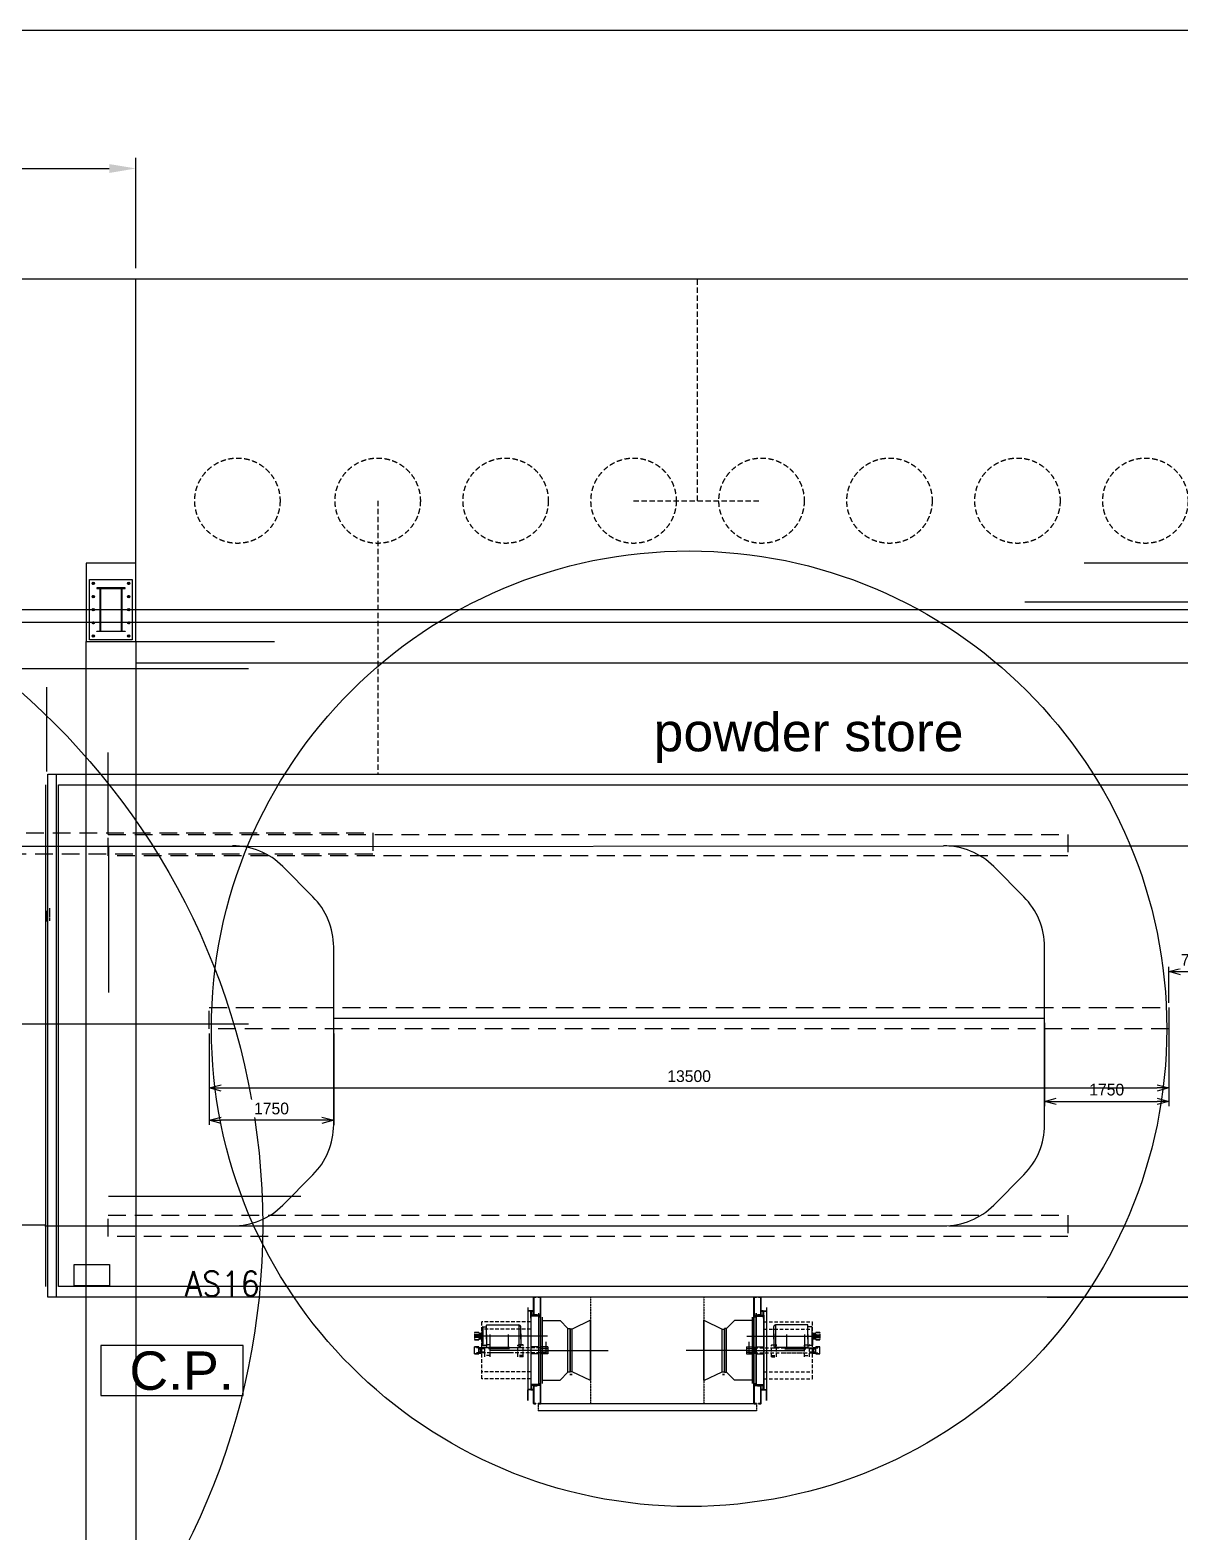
# Model space of a CAD drawing. Header units: inches. Extents: x 702888 to 852715, y 9845 to 271320.
# Drawn here: x 795082 to 811259, y 249525 to 270649 of the extents above; entities that cross this region are included whole.
import ezdxf

# ---------------------------------------------------------------- set-up
doc = ezdxf.new("R2010")
doc.units = ezdxf.units.IN
doc.header["$MEASUREMENT"] = 0
doc.header["$PDMODE"] = 34
doc.linetypes.add('DASHED2', pattern=[0.375, 0.25, -0.125])
doc.linetypes.add('DASHEDX2', pattern=[1.5, 1, -0.5])
doc.layers.get('0').update_dxf_attribs({"lineweight": 5})
doc.layers.get('Defpoints').update_dxf_attribs({"lineweight": 5})
for name, color, linetype, lineweight in [('AM_5', 3, 'Continuous', 15), ('chain', 2, 'Continuous', 5), ('p7', 253, 'Continuous', 5)]:
    doc.layers.add(name, color=color, linetype=linetype, lineweight=lineweight)
doc.styles.add('LUCIDA CONSOLE', font='swissl.ttf')
doc.styles.add('ROMANS', font='romans.shx', dxfattribs={"width": 0.9})
doc.styles.add('s', font='simplex.shx', dxfattribs={"width": 0.8})
doc.dimstyles.new('D1', dxfattribs={"dimscale": 66, "dimtxt": 2.5, "dimasz": 2.5, "dimexe": 1, "dimexo": 1, "dimgap": 1.25, "dimtad": 1, "dimdec": 0, "dimdsep": 46, "dimtxsty": 'Standard', "dimblk": 'OPEN30', "dimcen": 2.5, "dimclrd": 150, "dimclre": 150, "dimclrt": 140, "dimadec": 0, "dimazin": 0, "dimtfac": 1, "dimtdec": 0, "dimtmove": 0, "dimatfit": 3, "dimfxl": 1, "dimtfill": 1, "dimlwd": 13, "dimlwe": 13, "dimarcsym": 0})
doc.dimstyles.new('mahesh$0', dxfattribs={"dimscale": 150, "dimtxt": 3, "dimasz": 2.5, "dimexe": 1, "dimexo": 1, "dimgap": 1, "dimtad": 1, "dimdec": 1, "dimzin": 12, "dimtxsty": 's', "dimcen": 2.5, "dimclrd": 1, "dimclre": 1, "dimclrt": 1, "dimadec": 0, "dimazin": 3, "dimtfac": 1, "dimtdec": 1, "dimtmove": 0, "dimatfit": 3, "dimfxl": 1, "dimlwd": 13, "dimlwe": 13, "dimarcsym": 0})

# ---------------------------------------------------------------- blocks, each defined once
blk = doc.blocks.new('*D412')
at = {"layer": 'AM_5', "color": 1, "lineweight": 13, "transparency": 16777216}
for p, q in [((67588, 32356), (67588, 33907)), ((84946, 32356), (84946, 33907)), ((67963, 33757), (84571, 33757))]:
    blk.add_line(p, q, dxfattribs=at)
at = {"layer": 'AM_5', "color": 1, "transparency": 16777216}
for points in [[(67963, 33819), (67963, 33694), (67588, 33757)], [(84571, 33819), (84571, 33694), (84946, 33757)]]:
    blk.add_solid(points, dxfattribs=at)
at = {"layer": 'Defpoints', "color": 0, "transparency": 16777216}
for p in [(84946, 33757), (67588, 32206), (84946, 32206)]:
    blk.add_point(p, dxfattribs=at)
at = {"layer": 'AM_5', "color": 1, "transparency": 16777216, "insert": (76267, 34132), "char_height": 450, "attachment_point": 5, "style": 's'}
blk.add_mtext('17358', dxfattribs=at)
blk = doc.blocks.new('*U45')
at = {"linetype": 'DASHED2', "ltscale": 300}
blk.add_circle((0, 0), 600, dxfattribs=at)
blk = doc.blocks.new('*U46')
at = {"color": 0, "linetype": 'ByBlock', "lineweight": -2, "transparency": 16777216}
for p in [(0, 0), (1800, 0), (3600, 0), (5400, 0), (7200, 0), (9000, 0), (10800, 0), (12600, 0)]:
    blk.add_blockref('*U45', p, dxfattribs=at)
blk = doc.blocks.new('*D418')
at = {"layer": 'AM_5', "color": 1, "lineweight": 13, "transparency": 16777216}
for p, q in [((956, 28356), (956, 35854)), ((1331, 35704), (101434, 35704)), ((101809, 28356), (101809, 35854))]:
    blk.add_line(p, q, dxfattribs=at)
at = {"layer": 'AM_5', "color": 1, "transparency": 16777216}
for points in [[(1331, 35767), (1331, 35642), (956, 35704)], [(101434, 35767), (101434, 35642), (101809, 35704)]]:
    blk.add_solid(points, dxfattribs=at)
at = {"layer": 'Defpoints', "color": 0, "transparency": 16777216}
for p in [(101809, 35704), (956, 28206), (101809, 28206)]:
    blk.add_point(p, dxfattribs=at)
at = {"layer": 'AM_5', "color": 1, "transparency": 16777216, "insert": (51382, 36079), "char_height": 450, "attachment_point": 5, "style": 's'}
blk.add_mtext('100853', dxfattribs=at)
blk = doc.blocks.new('*D78')
at = {"layer": 'chain', "color": 1, "lineweight": 13, "transparency": 16777216}
for p, q in [((808007, 259177), (814829, 259177)), ((814754, 254016), (814754, 258990)), ((808007, 253829), (814829, 253829))]:
    blk.add_line(p, q, dxfattribs=at)
at = {"layer": 'chain', "color": 1, "transparency": 16777216}
for points in [[(814723, 258990), (814786, 258990), (814754, 259177)], [(814723, 254016), (814786, 254016), (814754, 253829)]]:
    blk.add_solid(points, dxfattribs=at)
at = {"layer": 'Defpoints', "color": 0, "transparency": 16777216}
for p in [(807932, 259177), (814754, 259177), (807932, 253829)]:
    blk.add_point(p, dxfattribs=at)
at = {"layer": 'chain', "color": 1, "transparency": 16777216, "insert": (814545, 256503), "char_height": 225, "attachment_point": 5, "rotation": 90, "style": 's'}
blk.add_mtext('5348,5', dxfattribs=at)
blk = doc.blocks.new('_Open30')
at = {"color": 0, "linetype": 'ByBlock', "lineweight": -2}
for p, q in [((-1, 0.27), (0, 0)), ((0, 0), (-1, -0.27)), ((0, 0), (-1, 0))]:
    blk.add_line(p, q, dxfattribs=at)
blk = doc.blocks.new('*D323')
at = {"color": 150, "lineweight": 13, "transparency": 16777216}
for p, q in [((809354, 256687), (809354, 255515)), ((811104, 256837), (811104, 255515)), ((809519, 255581), (810939, 255581))]:
    blk.add_line(p, q, dxfattribs=at)
at = {"layer": 'Defpoints', "color": 0, "transparency": 16777216}
for p in [(811104, 256903), (809354, 256753), (811104, 255581)]:
    blk.add_point(p, dxfattribs=at)
at = {"color": 150, "lineweight": 13, "transparency": 16777216, "xscale": 165, "yscale": 165, "zscale": 165, "rotation": 180}
blk.add_blockref('_Open30', (809354, 255581), dxfattribs=at)
at = {"color": 150, "lineweight": 13, "transparency": 16777216, "xscale": 165, "yscale": 165, "zscale": 165}
blk.add_blockref('_Open30', (811104, 255581), dxfattribs=at)
at = {"color": 140, "transparency": 16777216, "insert": (810229, 255746), "char_height": 165, "attachment_point": 5, "bg_fill": 3, "box_fill_scale": 1.25, "bg_fill_color": 9, "bg_fill_true_color": 13158600, "bg_fill_transparency": 0}
blk.add_mtext('1750', dxfattribs=at)
blk = doc.blocks.new('*D324')
at = {"color": 150, "lineweight": 13, "transparency": 16777216}
for p, q in [((811104, 256969), (811104, 257472)), ((811269, 257406), (811639, 257406)), ((811804, 256969), (811804, 257472))]:
    blk.add_line(p, q, dxfattribs=at)
at = {"layer": 'Defpoints', "color": 0, "transparency": 16777216}
for p in [(811804, 257406), (811104, 256903), (811804, 256903)]:
    blk.add_point(p, dxfattribs=at)
at = {"color": 150, "lineweight": 13, "transparency": 16777216, "xscale": 165, "yscale": 165, "zscale": 165, "rotation": 180}
blk.add_blockref('_Open30', (811104, 257406), dxfattribs=at)
at = {"color": 150, "lineweight": 13, "transparency": 16777216, "xscale": 165, "yscale": 165, "zscale": 165}
blk.add_blockref('_Open30', (811804, 257406), dxfattribs=at)
at = {"color": 140, "transparency": 16777216, "insert": (811454, 257571), "char_height": 165, "attachment_point": 5, "bg_fill": 3, "box_fill_scale": 1.25, "bg_fill_color": 9, "bg_fill_true_color": 13158600, "bg_fill_transparency": 0}
blk.add_mtext('700', dxfattribs=at)
blk = doc.blocks.new('*D325')
at = {"color": 150, "lineweight": 13, "transparency": 16777216}
for p, q in [((797604, 256537), (797604, 255704)), ((811104, 256537), (811104, 255704)), ((797769, 255770), (810939, 255770))]:
    blk.add_line(p, q, dxfattribs=at)
at = {"layer": 'Defpoints', "color": 0, "transparency": 16777216}
for p in [(797604, 256603), (811104, 256603), (811104, 255770)]:
    blk.add_point(p, dxfattribs=at)
at = {"color": 150, "lineweight": 13, "transparency": 16777216, "xscale": 165, "yscale": 165, "zscale": 165, "rotation": 180}
blk.add_blockref('_Open30', (797604, 255770), dxfattribs=at)
at = {"color": 150, "lineweight": 13, "transparency": 16777216, "xscale": 165, "yscale": 165, "zscale": 165}
blk.add_blockref('_Open30', (811104, 255770), dxfattribs=at)
at = {"color": 140, "transparency": 16777216, "insert": (804354, 255935), "char_height": 165, "attachment_point": 5, "bg_fill": 3, "box_fill_scale": 1.25, "bg_fill_color": 9, "bg_fill_true_color": 13158600, "bg_fill_transparency": 0}
blk.add_mtext('13500', dxfattribs=at)
blk = doc.blocks.new('*D326')
at = {"color": 150, "lineweight": 13, "transparency": 16777216}
for p, q in [((797604, 256537), (797604, 255249)), ((799354, 256537), (799354, 255249)), ((799189, 255315), (797769, 255315))]:
    blk.add_line(p, q, dxfattribs=at)
at = {"layer": 'Defpoints', "color": 0, "transparency": 16777216}
for p in [(797604, 256603), (799354, 256603), (797604, 255315)]:
    blk.add_point(p, dxfattribs=at)
at = {"color": 150, "lineweight": 13, "transparency": 16777216, "xscale": 165, "yscale": 165, "zscale": 165, "rotation": 180}
blk.add_blockref('_Open30', (797604, 255315), dxfattribs=at)
at = {"color": 150, "lineweight": 13, "transparency": 16777216, "xscale": 165, "yscale": 165, "zscale": 165}
blk.add_blockref('_Open30', (799354, 255315), dxfattribs=at)
at = {"color": 140, "transparency": 16777216, "insert": (798479, 255480), "char_height": 165, "attachment_point": 5, "bg_fill": 3, "box_fill_scale": 1.25, "bg_fill_color": 9, "bg_fill_true_color": 13158600, "bg_fill_transparency": 0}
blk.add_mtext('1750', dxfattribs=at)
blk = doc.blocks.new('A$C76b9bb42')
at = {"color": 6}
blk.add_line((955.5667, 32206.1859), (105808.5667, 32206.1859), dxfattribs=at)
for p, q in [((84945.5667, 28206.1859), (84945.5667, 32206.1859)), ((107955.9697, 28206.1859), (98286.8242, 28206.1859)), ((100808.5667, 27656.1859), (97453.995, 27656.1859)), ((84945.5667, 27106.1859), (86896.9622, 27106.1859)), ((84945.5667, 26806.1859), (100708.5667, 26806.1859)), ((83695.0426, 25275.6073), (83695.0426, 26463.6073)), ((83706.5259, 18654.8992), (83706.5259, 24882.0061)), ((83695.0426, 23314.4139), (83695.0426, 23165.9139)), ((83732.1676, 23351.5389), (83732.1676, 23232.7389)), ((83728.4551, 23223.5755), (83728.4551, 23175.6446)), ((90661.5963, 17553.1029), (90661.5963, 16715.1029)), ((90661.5963, 17553.1029), (90912.5963, 17553.1029)), ((90912.5963, 17553.1029), (91023.5963, 17441.6029)), ((91343.5963, 17558.4779), (91083.5963, 17432.9779)), ((91343.5963, 16708.4779), (91343.5963, 17558.4779)), ((91343.5963, 17558.4779), (91343.5963, 16708.4779)), ((92935.5963, 16708.4779), (92935.5963, 17558.4779)), ((92935.5963, 17558.4779), (92935.5963, 16708.4779)), ((92935.5963, 17558.4779), (93195.5963, 17432.9779)), ((93366.5963, 17553.1029), (93255.5963, 17441.6029)), ((93617.5963, 17553.1029), (93366.5963, 17553.1029)), ((93617.5963, 17553.1029), (93617.5963, 16715.1029)), ((89824.5963, 17463.8216), (89824.5963, 17203.1342)), ((90334.5963, 17492.4779), (90334.5963, 17174.4779)), ((91023.5963, 16826.6029), (91023.5963, 17441.6029)), ((91023.5963, 17441.6029), (91053.5963, 17441.6029)), ((91053.5963, 17441.6029), (91053.5963, 16826.6029)), ((91053.5963, 16833.9779), (91053.5963, 17432.9779)), ((91083.5963, 17432.9779), (91053.5963, 17432.9779)), ((91083.5963, 16833.9779), (91083.5963, 17432.9779)), ((93195.5963, 16833.9779), (93195.5963, 17432.9779)), ((93195.5963, 17432.9779), (93225.5963, 17432.9779)), ((93225.5963, 17441.6029), (93225.5963, 16826.6029)), ((93255.5963, 17441.6029), (93225.5963, 17441.6029)), ((93225.5963, 16833.9779), (93225.5963, 17432.9779)), ((93255.5963, 16826.6029), (93255.5963, 17441.6029)), ((93944.5963, 17492.4779), (93944.5963, 17174.4779)), ((94454.5963, 17463.8216), (94454.5963, 17203.1342)), ((90741.5963, 17184.1029), (90631.5963, 17184.1029)), ((90631.5963, 17184.1029), (90631.5963, 17084.1029)), ((90741.5963, 17159.1029), (90631.5963, 17159.1029)), ((90711.5963, 17255.6098), (90711.5963, 17116.8266)), ((90741.5963, 17184.1029), (90741.5963, 17084.1029)), ((93537.5963, 17184.1029), (93647.5963, 17184.1029)), ((93537.5963, 17184.1029), (93537.5963, 17084.1029)), ((93537.5963, 17159.1029), (93647.5963, 17159.1029)), ((93567.5963, 17255.6098), (93567.5963, 17116.8266)), ((93647.5963, 17184.1029), (93647.5963, 17084.1029)), ((90741.5963, 17109.1029), (90631.5963, 17109.1029)), ((90741.5963, 17084.1029), (90631.5963, 17084.1029)), ((93537.5963, 17109.1029), (93647.5963, 17109.1029)), ((93537.5963, 17084.1029), (93647.5963, 17084.1029)), ((90661.5963, 16715.1029), (90912.5963, 16715.1029)), ((90912.5963, 16715.1029), (91023.5963, 16826.6029)), ((91053.5963, 16826.6029), (91023.5963, 16826.6029)), ((91083.5963, 16833.9779), (91053.5963, 16833.9779)), ((91343.5963, 16708.4779), (91083.5963, 16833.9779)), ((92935.5963, 16708.4779), (93195.5963, 16833.9779)), ((93195.5963, 16833.9779), (93225.5963, 16833.9779)), ((93225.5963, 16826.6029), (93255.5963, 16826.6029)), ((93366.5963, 16715.1029), (93255.5963, 16826.6029)), ((93617.5963, 16715.1029), (93366.5963, 16715.1029))]:
    blk.add_line(p, q)
at = {"linetype": 'DASHED2', "ltscale": 300}
for p, q in [((84945.5667, 32206.1859), (101619.6153, 32206.1859)), ((92847.8573, 29084.2794), (92847.8573, 32206.1859)), ((88347.8573, 29084.2794), (88347.8573, 25240.2588)), ((91947.8573, 29084.2794), (93747.8573, 29084.2794))]:
    blk.add_line(p, q, dxfattribs=at)
at = {"color": 3}
for p, q in [((84363.5667, 27921.1859), (84327.5667, 27921.1859)), ((84345.5667, 27903.1859), (84345.5667, 27939.1859)), ((84827.5667, 27921.1859), (84863.5667, 27921.1859)), ((84845.5667, 27903.1859), (84845.5667, 27939.1859)), ((84363.5667, 27736.1859), (84327.5667, 27736.1859)), ((84345.5667, 27718.1859), (84345.5667, 27754.1859)), ((84827.5667, 27736.1859), (84863.5667, 27736.1859)), ((84845.5667, 27718.1859), (84845.5667, 27754.1859)), ((84363.5667, 27551.1859), (84327.5667, 27551.1859)), ((84345.5667, 27533.1859), (84345.5667, 27569.1859)), ((84827.5667, 27551.1859), (84863.5667, 27551.1859)), ((84845.5667, 27533.1859), (84845.5667, 27569.1859)), ((84363.5667, 27366.1859), (84327.5667, 27366.1859)), ((84345.5667, 27384.1859), (84345.5667, 27348.1859)), ((84827.5667, 27366.1859), (84863.5667, 27366.1859)), ((84845.5667, 27384.1859), (84845.5667, 27348.1859)), ((84363.5667, 27181.1859), (84327.5667, 27181.1859)), ((84345.5667, 27199.1859), (84345.5667, 27163.1859)), ((84827.5667, 27181.1859), (84863.5667, 27181.1859)), ((84845.5667, 27199.1859), (84845.5667, 27163.1859))]:
    blk.add_line(p, q, dxfattribs=at)
at = {"color": 8}
blk.add_line((83856.5259, 18804.8992), (83856.5259, 24732.0061), dxfattribs=at)
at = {"color": 4, "linetype": 'Continuous', "lineweight": -3}
for p, q in [((90539.5963, 17880.4779), (90539.5963, 17629.4779)), ((90542.5963, 17883.4779), (90574.5963, 17883.4779)), ((90542.5963, 17877.4779), (90542.5963, 17635.4779)), ((90545.5963, 17880.4779), (90574.5963, 17880.4779)), ((90574.5963, 17883.4779), (90574.5963, 17880.4779)), ((90604.5963, 17883.4779), (90604.5963, 17880.4779)), ((90604.5963, 17883.4779), (90639.5963, 17883.4779)), ((90604.5963, 17880.4779), (90633.5963, 17880.4779)), ((90636.5963, 17877.4779), (90636.5963, 17603.4779)), ((90639.5963, 17883.4779), (90639.5963, 17603.4779)), ((93639.5963, 17883.4779), (93639.5963, 17603.4779)), ((93674.5963, 17883.4779), (93639.5963, 17883.4779)), ((93642.5963, 17877.4779), (93642.5963, 17603.4779)), ((93674.5963, 17880.4779), (93645.5963, 17880.4779)), ((93674.5963, 17883.4779), (93674.5963, 17880.4779)), ((93704.5963, 17883.4779), (93704.5963, 17880.4779)), ((93736.5963, 17883.4779), (93704.5963, 17883.4779)), ((93733.5963, 17880.4779), (93704.5963, 17880.4779)), ((93736.5963, 17877.4779), (93736.5963, 17635.4779)), ((93739.5963, 17880.4779), (93739.5963, 17629.4779)), ((90503.5963, 17616.4779), (90503.5963, 17683.4779)), ((90506.5963, 17686.4779), (90506.5963, 17619.4779)), ((90509.5963, 17689.4779), (90539.5963, 17689.4779)), ((90509.5963, 17683.4779), (90509.5963, 17632.4779)), ((90512.5963, 17686.4779), (90539.5963, 17686.4779)), ((90589.5963, 17632.4779), (90545.5963, 17632.4779)), ((90589.5963, 17632.4779), (90589.5963, 17629.4779)), ((90611.5963, 17626.4779), (90630.5963, 17626.4779)), ((90616.5963, 17606.4779), (90630.5963, 17606.4779)), ((90616.5963, 17603.4779), (90633.5963, 17603.4779)), ((93662.5963, 17603.4779), (93645.5963, 17603.4779)), ((93667.5963, 17626.4779), (93648.5963, 17626.4779)), ((93662.5963, 17606.4779), (93648.5963, 17606.4779)), ((93689.5963, 17632.4779), (93733.5963, 17632.4779)), ((93689.5963, 17632.4779), (93689.5963, 17629.4779)), ((93769.5963, 17689.4779), (93739.5963, 17689.4779)), ((93766.5963, 17686.4779), (93739.5963, 17686.4779)), ((93769.5963, 17683.4779), (93769.5963, 17632.4779)), ((93772.5963, 17686.4779), (93772.5963, 17619.4779)), ((93775.5963, 17616.4779), (93775.5963, 17683.4779)), ((91051.5963, 16793.4779), (91081.5963, 16793.4779)), ((93227.5963, 16793.4779), (93197.5963, 16793.4779)), ((90509.5963, 16579.4779), (90539.5963, 16579.4779)), ((90512.5963, 16582.4779), (90539.5963, 16582.4779)), ((90539.5963, 16386.4779), (90539.5963, 16639.4779)), ((90542.5963, 16389.4779), (90542.5963, 16639.4779)), ((90589.5963, 16636.4779), (90545.5963, 16636.4779)), ((90589.5963, 16636.4779), (90589.5963, 16639.4779)), ((90611.5963, 16642.4779), (90630.5963, 16642.4779)), ((90616.5963, 16665.4779), (90633.5963, 16665.4779)), ((90616.5963, 16662.4779), (90630.5963, 16662.4779)), ((90636.5963, 16389.4779), (90636.5963, 16662.4779)), ((90639.5963, 16386.4779), (90639.5963, 16665.4779)), ((93639.5963, 16386.4779), (93639.5963, 16665.4779)), ((93642.5963, 16389.4779), (93642.5963, 16662.4779)), ((93662.5963, 16665.4779), (93645.5963, 16665.4779)), ((93662.5963, 16662.4779), (93648.5963, 16662.4779)), ((93667.5963, 16642.4779), (93648.5963, 16642.4779)), ((93689.5963, 16636.4779), (93689.5963, 16639.4779)), ((93689.5963, 16636.4779), (93733.5963, 16636.4779)), ((93736.5963, 16389.4779), (93736.5963, 16639.4779)), ((93739.5963, 16386.4779), (93739.5963, 16639.4779)), ((93766.5963, 16582.4779), (93739.5963, 16582.4779)), ((93769.5963, 16579.4779), (93739.5963, 16579.4779)), ((90542.5963, 16383.4779), (90574.5963, 16383.4779)), ((90545.5963, 16386.4779), (90574.5963, 16386.4779)), ((90574.5963, 16383.4779), (90574.5963, 16386.4779)), ((90604.5963, 16386.4779), (90633.5963, 16386.4779)), ((90604.5963, 16383.4779), (90636.5963, 16383.4779)), ((93674.5963, 16383.4779), (93642.5963, 16383.4779)), ((93674.5963, 16386.4779), (93645.5963, 16386.4779)), ((93704.5963, 16383.4779), (93704.5963, 16386.4779)), ((93733.5963, 16386.4779), (93704.5963, 16386.4779)), ((93736.5963, 16383.4779), (93704.5963, 16383.4779))]:
    blk.add_line(p, q, dxfattribs=at)
at = {"color": 7, "linetype": 'Continuous'}
for p, q in [((90459.5963, 17734.4779), (90459.5963, 16534.4779)), ((90503.5963, 17689.4779), (90459.5963, 17689.4779)), ((90500.5963, 17686.4779), (90459.5963, 17686.4779)), ((90500.5963, 17598.4779), (90500.5963, 17683.4779)), ((90500.5963, 17629.4779), (90500.5963, 16585.4779)), ((90503.5963, 17629.4779), (90503.5963, 16585.4779)), ((90503.5963, 17584.4779), (90503.5963, 17616.4779)), ((90605.5963, 17613.4779), (90506.5963, 17613.4779)), ((90611.5963, 17626.4779), (90509.5963, 17626.4779)), ((90608.5963, 17616.4779), (90509.5963, 17616.4779)), ((90633.5963, 17629.4779), (90512.5963, 17629.4779)), ((90608.5963, 17655.4779), (90608.5963, 16658.4779)), ((90611.5963, 17658.4779), (90611.5963, 16655.4779)), ((90616.5963, 17606.4779), (90616.5963, 17603.4779)), ((90633.5963, 17623.4779), (90633.5963, 17609.4779)), ((90636.5963, 17626.4779), (90636.5963, 17606.4779)), ((90661.5963, 17598.4779), (90661.5963, 16668.4779)), ((93617.5963, 17598.4779), (93617.5963, 16668.4779)), ((93642.5963, 17626.4779), (93642.5963, 17606.4779)), ((93645.5963, 17629.4779), (93766.5963, 17629.4779)), ((93645.5963, 17623.4779), (93645.5963, 17609.4779)), ((93662.5963, 17606.4779), (93662.5963, 17603.4779)), ((93667.5963, 17658.4779), (93667.5963, 16655.4779)), ((93667.5963, 17626.4779), (93769.5963, 17626.4779)), ((93670.5963, 17655.4779), (93670.5963, 16658.4779)), ((93670.5963, 17616.4779), (93769.5963, 17616.4779)), ((93673.5963, 17613.4779), (93772.5963, 17613.4779)), ((93775.5963, 17689.4779), (93819.5963, 17689.4779)), ((93775.5963, 17629.4779), (93775.5963, 16585.4779)), ((93775.5963, 17584.4779), (93775.5963, 17616.4779)), ((93778.5963, 17686.4779), (93819.5963, 17686.4779)), ((93778.5963, 17598.4779), (93778.5963, 17683.4779)), ((93778.5963, 17629.4779), (93778.5963, 16585.4779)), ((93819.5963, 17734.4779), (93819.5963, 16534.4779)), ((89709.5963, 17354.4779), (89709.5963, 17312.4779)), ((89794.5963, 17310.6831), (89794.5963, 17356.2726)), ((89814.5963, 17355.7429), (89814.5963, 17208.1342)), ((89824.5963, 17463.8216), (89819.5963, 17458.8216)), ((89819.5963, 17293.2129), (89819.5963, 17458.8216)), ((89819.5963, 17355.7429), (89819.5963, 17208.1342)), ((89824.5963, 17463.8216), (89879.5963, 17463.8216)), ((89829.5963, 17463.8216), (89879.5963, 17463.8216)), ((89879.5963, 17293.2129), (89879.5963, 17487.4779)), ((89879.5963, 17293.2129), (89879.5963, 17469.4779)), ((89879.5963, 17355.7429), (89879.5963, 17179.4779)), ((89879.5963, 17355.7429), (89879.5963, 17179.4779)), ((89884.5963, 17492.4779), (90334.5963, 17492.4779)), ((89884.5963, 17492.4779), (90334.5963, 17492.4779)), ((90359.5963, 17293.2129), (90359.5963, 17467.4779)), ((90359.5963, 17293.2129), (90359.5963, 17449.4779)), ((90359.5963, 17364.7429), (90359.5963, 17217.1342)), ((90359.5963, 17355.7429), (90359.5963, 17199.4779)), ((90359.5963, 17355.7429), (90359.5963, 17199.4779)), ((91053.5963, 17433.4779), (91053.5963, 16833.4779)), ((91343.5963, 17473.4779), (91343.5963, 16793.4779)), ((92935.5963, 17473.4779), (92935.5963, 16793.4779)), ((93225.5963, 17433.4779), (93225.5963, 16833.4779)), ((93919.5963, 17293.2129), (93919.5963, 17467.4779)), ((93919.5963, 17293.2129), (93919.5963, 17449.4779)), ((93919.5963, 17364.7429), (93919.5963, 17217.1342)), ((93919.5963, 17355.7429), (93919.5963, 17199.4779)), ((93919.5963, 17355.7429), (93919.5963, 17199.4779)), ((94394.5963, 17492.4779), (93944.5963, 17492.4779)), ((94394.5963, 17492.4779), (93944.5963, 17492.4779)), ((94399.5963, 17293.2129), (94399.5963, 17487.4779)), ((94399.5963, 17293.2129), (94399.5963, 17469.4779)), ((94449.5963, 17463.8216), (94399.5963, 17463.8216)), ((94454.5963, 17463.8216), (94399.5963, 17463.8216)), ((94399.5963, 17355.7429), (94399.5963, 17179.4779)), ((94399.5963, 17355.7429), (94399.5963, 17179.4779)), ((94454.5963, 17463.8216), (94459.5963, 17458.8216)), ((94459.5963, 17293.2129), (94459.5963, 17458.8216)), ((94459.5963, 17355.7429), (94459.5963, 17208.1342)), ((94464.5963, 17355.7429), (94464.5963, 17208.1342)), ((94484.5963, 17310.6831), (94484.5963, 17356.2726)), ((94569.5963, 17354.4779), (94569.5963, 17312.4779)), ((89709.5963, 17083.4779), (89709.5963, 17183.4779)), ((89709.5963, 17083.4779), (89709.5963, 17183.4779)), ((89769.5963, 17083.4779), (89769.5963, 17183.4779)), ((89769.5963, 17083.4779), (89769.5963, 17183.4779)), ((89794.5963, 17110.6831), (89794.5963, 17156.2726)), ((89824.5963, 17203.1342), (89819.5963, 17208.1342)), ((89824.5963, 17203.1342), (89879.5963, 17203.1342)), ((89829.5963, 17203.1342), (89879.5963, 17203.1342)), ((89884.5963, 17174.4779), (90334.5963, 17174.4779)), ((89884.5963, 17174.4779), (90334.5963, 17174.4779)), ((89907.5963, 17174.4779), (89907.5963, 17173.4779)), ((89920.0963, 17174.4779), (89920.0963, 17173.4779)), ((89935.0963, 17174.4779), (89935.0963, 17173.4779)), ((90174.0963, 17174.4779), (90174.0963, 17173.4779)), ((90189.0963, 17174.4779), (90189.0963, 17173.4779)), ((90201.5963, 17174.4779), (90201.5963, 17173.4779)), ((90608.5963, 17183.4779), (90500.5963, 17183.4779)), ((90500.5963, 17158.4779), (90500.5963, 17108.4779)), ((90631.5963, 17183.4779), (90631.5963, 17083.4779)), ((90711.5963, 17183.4779), (90711.5963, 17083.4779)), ((93567.5963, 17183.4779), (93567.5963, 17083.4779)), ((93647.5963, 17183.4779), (93647.5963, 17083.4779)), ((93670.5963, 17183.4779), (93778.5963, 17183.4779)), ((93778.5963, 17158.4779), (93778.5963, 17108.4779)), ((94394.5963, 17174.4779), (93944.5963, 17174.4779)), ((94394.5963, 17174.4779), (93944.5963, 17174.4779)), ((94077.5963, 17174.4779), (94077.5963, 17173.4779)), ((94090.0963, 17174.4779), (94090.0963, 17173.4779)), ((94105.0963, 17174.4779), (94105.0963, 17173.4779)), ((94344.0963, 17174.4779), (94344.0963, 17173.4779)), ((94359.0963, 17174.4779), (94359.0963, 17173.4779)), ((94371.5963, 17174.4779), (94371.5963, 17173.4779)), ((94449.5963, 17203.1342), (94399.5963, 17203.1342)), ((94454.5963, 17203.1342), (94399.5963, 17203.1342)), ((94454.5963, 17203.1342), (94459.5963, 17208.1342)), ((94484.5963, 17110.6831), (94484.5963, 17156.2726)), ((94509.5963, 17083.4779), (94509.5963, 17183.4779)), ((94509.5963, 17083.4779), (94509.5963, 17183.4779)), ((94569.5963, 17083.4779), (94569.5963, 17183.4779)), ((94569.5963, 17083.4779), (94569.5963, 17183.4779)), ((90608.5963, 17083.4779), (90500.5963, 17083.4779)), ((93670.5963, 17083.4779), (93778.5963, 17083.4779)), ((90500.5963, 16582.4779), (90459.5963, 16582.4779)), ((90503.5963, 16579.4779), (90459.5963, 16579.4779)), ((90605.5963, 16655.4779), (90503.5963, 16655.4779)), ((90506.5963, 16582.4779), (90506.5963, 16649.4779)), ((90608.5963, 16652.4779), (90509.5963, 16652.4779)), ((90611.5963, 16642.4779), (90509.5963, 16642.4779)), ((90509.5963, 16585.4779), (90509.5963, 16636.4779)), ((90633.5963, 16639.4779), (90512.5963, 16639.4779)), ((90616.5963, 16662.4779), (90616.5963, 16665.4779)), ((90633.5963, 16645.4779), (90633.5963, 16659.4779)), ((90636.5963, 16642.4779), (90636.5963, 16662.4779)), ((93642.5963, 16642.4779), (93642.5963, 16662.4779)), ((93645.5963, 16645.4779), (93645.5963, 16659.4779)), ((93645.5963, 16639.4779), (93766.5963, 16639.4779)), ((93662.5963, 16662.4779), (93662.5963, 16665.4779)), ((93667.5963, 16642.4779), (93769.5963, 16642.4779)), ((93670.5963, 16652.4779), (93769.5963, 16652.4779)), ((93673.5963, 16655.4779), (93775.5963, 16655.4779)), ((93769.5963, 16585.4779), (93769.5963, 16636.4779)), ((93772.5963, 16582.4779), (93772.5963, 16649.4779)), ((93775.5963, 16579.4779), (93819.5963, 16579.4779)), ((93778.5963, 16582.4779), (93819.5963, 16582.4779))]:
    blk.add_line(p, q, dxfattribs=at)
at = {"color": 5, "linetype": 'Continuous', "lineweight": -3}
for p, q in [((90639.5963, 17648.4779), (90639.5963, 16377.9307)), ((93639.5963, 17648.4779), (93639.5963, 16377.9307)), ((90604.5963, 16386.4779), (90604.5963, 16383.4779)), ((93674.5963, 16386.4779), (93674.5963, 16383.4779))]:
    blk.add_line(p, q, dxfattribs=at)
at = {"color": 7, "linetype": 'Continuous', "lineweight": -3}
for p, q in [((89709.5963, 17383.4779), (89769.5963, 17383.4779)), ((89809.5963, 17370.9779), (89769.5963, 17370.9779)), ((89769.5963, 17356.2726), (89794.5963, 17356.2726)), ((89809.5963, 17295.9779), (89809.5963, 17370.9779)), ((94469.5963, 17295.9779), (94469.5963, 17370.9779)), ((94469.5963, 17370.9779), (94509.5963, 17370.9779)), ((94509.5963, 17356.2726), (94484.5963, 17356.2726)), ((94569.5963, 17383.4779), (94509.5963, 17383.4779)), ((89769.5963, 17283.4779), (89709.5963, 17283.4779)), ((89769.5963, 17283.4779), (89709.5963, 17283.4779)), ((89709.5963, 17183.4779), (89769.5963, 17183.4779)), ((89769.5963, 17310.6831), (89794.5963, 17310.6831)), ((89809.5963, 17295.9779), (89769.5963, 17295.9779)), ((89809.5963, 17170.9779), (89769.5963, 17170.9779)), ((89769.5963, 17156.2726), (89794.5963, 17156.2726)), ((89809.5963, 17095.9779), (89809.5963, 17170.9779)), ((89856.5649, 17158.4779), (89809.5963, 17158.4779)), ((94422.6277, 17158.4779), (94469.5963, 17158.4779)), ((94469.5963, 17295.9779), (94509.5963, 17295.9779)), ((94469.5963, 17095.9779), (94469.5963, 17170.9779)), ((94469.5963, 17170.9779), (94509.5963, 17170.9779)), ((94509.5963, 17310.6831), (94484.5963, 17310.6831)), ((94509.5963, 17156.2726), (94484.5963, 17156.2726)), ((94509.5963, 17283.4779), (94569.5963, 17283.4779)), ((94509.5963, 17283.4779), (94569.5963, 17283.4779)), ((94569.5963, 17183.4779), (94509.5963, 17183.4779)), ((89769.5963, 17083.4779), (89709.5963, 17083.4779)), ((89769.5963, 17083.4779), (89709.5963, 17083.4779)), ((89769.5963, 17110.6831), (89794.5963, 17110.6831)), ((89809.5963, 17095.9779), (89769.5963, 17095.9779)), ((89856.5649, 17108.4779), (89809.5963, 17108.4779)), ((94422.6277, 17108.4779), (94469.5963, 17108.4779)), ((94469.5963, 17095.9779), (94509.5963, 17095.9779)), ((94509.5963, 17110.6831), (94484.5963, 17110.6831)), ((94509.5963, 17083.4779), (94569.5963, 17083.4779)), ((94509.5963, 17083.4779), (94569.5963, 17083.4779))]:
    blk.add_line(p, q, dxfattribs=at)
at = {"color": 1}
for p, q in [((89819.5963, 17354.4779), (89709.5963, 17354.4779)), ((90736.5963, 17333.4779), (89709.5963, 17333.4779)), ((90359.5963, 17333.4779), (89709.5963, 17333.4779)), ((89927.5963, 17355.7429), (89927.5963, 17173.4779)), ((90181.5963, 17355.7429), (90181.5963, 17173.4779)), ((93542.5963, 17333.4779), (94569.5963, 17333.4779)), ((93919.5963, 17333.4779), (94569.5963, 17333.4779)), ((94097.5963, 17355.7429), (94097.5963, 17173.4779)), ((94351.5963, 17355.7429), (94351.5963, 17173.4779)), ((94459.5963, 17354.4779), (94569.5963, 17354.4779)), ((89819.5963, 17312.4779), (89709.5963, 17312.4779)), ((90201.5963, 17173.4779), (89907.5963, 17173.4779)), ((90201.5963, 17157.4779), (89907.5963, 17157.4779)), ((90736.5963, 17133.4779), (89928.5963, 17133.4779)), ((90711.5963, 17183.4779), (90631.5963, 17183.4779)), ((90711.5963, 17160.9779), (90631.5963, 17160.9779)), ((90736.5963, 17133.4779), (91527.5941, 17133.4779)), ((91053.5963, 17133.4779), (91592.2057, 17133.4779)), ((93225.5963, 17133.4779), (92686.9869, 17133.4779)), ((93542.5963, 17133.4779), (92751.5985, 17133.4779)), ((93542.5963, 17133.4779), (94350.5963, 17133.4779)), ((93567.5963, 17183.4779), (93647.5963, 17183.4779)), ((93567.5963, 17160.9779), (93647.5963, 17160.9779)), ((94077.5963, 17173.4779), (94371.5963, 17173.4779)), ((94077.5963, 17157.4779), (94371.5963, 17157.4779)), ((94459.5963, 17312.4779), (94569.5963, 17312.4779)), ((90711.5963, 17105.9779), (90631.5963, 17105.9779)), ((90711.5963, 17083.4779), (90631.5963, 17083.4779)), ((93567.5963, 17105.9779), (93647.5963, 17105.9779)), ((93567.5963, 17083.4779), (93647.5963, 17083.4779))]:
    blk.add_line(p, q, dxfattribs=at)
at = {"color": 1, "linetype": 'Continuous', "lineweight": -3}
for p, q in [((90459.5963, 16579.4779), (90459.5963, 16429.4779)), ((93819.5963, 16579.4779), (93819.5963, 16429.4779))]:
    blk.add_line(p, q, dxfattribs=at)
blk.add_lwpolyline([(67587.5667, 32206.1859), (84945.5667, 32206.1859)])
for points in [[(84245.5667, 28206.1859), (84245.5667, 27106.1859), (84945.5667, 27106.1859), (84945.5667, 28206.1859)], [(84945.5667, 27106.1859), (84945.5667, 4533.1859), (84245.5667, 4533.1859), (84245.5667, 27106.1859)], [(84075.5407, 18339.8116), (84575.5407, 18339.8116), (84575.5407, 18039.8116), (84075.5407, 18039.8116)], [(86453.4529, 17200.5335), (84453.4529, 17200.5335), (84453.4529, 16500.5335), (86453.4529, 16500.5335)]]:
    blk.add_lwpolyline(points, close=True)
at = {"color": 1}
blk.add_lwpolyline([(84895.5667, 27976.1859), (84895.5667, 27126.1859), (84295.5667, 27126.1859), (84295.5667, 27976.1859)], close=True, dxfattribs=at)
at = {"color": 4}
for points in [[(84795.5667, 27851.1859), (84795.5667, 27859.1859), (84395.5667, 27859.1859), (84395.5667, 27851.1859)], [(84449.5667, 27851.1859), (84449.5667, 27251.1859), (84441.5667, 27251.1859), (84441.5667, 27851.1859)], [(84749.5667, 27851.1859), (84749.5667, 27251.1859), (84741.5667, 27251.1859), (84741.5667, 27851.1859)], [(84795.5667, 27251.1859), (84795.5667, 27243.1859), (84395.5667, 27243.1859), (84395.5667, 27251.1859)]]:
    blk.add_lwpolyline(points, close=True, dxfattribs=at)
at = {"color": 152, "true_color": 0x2776bb}
for points in [[(14008.076, 27551.1859), (14008.076, 3533.1859), (100808.5667, 3533.1859), (100808.5667, 27551.1859)], [(14188.076, 27371.1859), (14188.076, 3713.1859), (100628.5667, 3713.1859), (100628.5667, 27371.1859)]]:
    blk.add_lwpolyline(points, close=True, dxfattribs=at)
at = {"color": 1, "linetype": 'DASHED2', "ltscale": 1000}
for points in [[(88278.0787, 24110.8791), (74778.0787, 24110.8791), (74778.0787, 24410.8791), (88278.0787, 24410.8791)], [(98056.5259, 24090.2588), (84556.5259, 24090.2588), (84556.5259, 24390.2588), (98056.5259, 24390.2588)], [(99478.5667, 21657.7419), (85978.5667, 21657.7419), (85978.5667, 21957.7419), (99478.5667, 21957.7419)], [(98056.5259, 18733.4779), (84556.5259, 18733.4779), (84556.5259, 19033.4779), (98056.5259, 19033.4779)]]:
    blk.add_lwpolyline(points, close=True, dxfattribs=at)
at = {"linetype": 'DASHED2', "ltscale": 300}
blk.add_circle((86374.0946, 29084.2794), 600, dxfattribs=at)
at = {"color": 3}
for centre in [(84345.5667, 27921.1859), (84845.5667, 27921.1859), (84345.5667, 27736.1859), (84845.5667, 27736.1859), (84345.5667, 27551.1859), (84845.5667, 27551.1859), (84345.5667, 27366.1859), (84845.5667, 27366.1859), (84345.5667, 27181.1859), (84845.5667, 27181.1859)]:
    blk.add_circle(centre, 16, dxfattribs=at)
at = {"color": 4, "linetype": 'Continuous', "lineweight": -3}
for centre, start, end in [((90542.5963, 17880.4779), 90, 180), ((90545.5963, 17877.4779), 90, 180), ((90633.5963, 17877.4779), 0, 90), ((90636.5963, 17880.4779), 0, 90), ((93642.5963, 17880.4779), 90, 180), ((93645.5963, 17877.4779), 90, 180), ((93733.5963, 17877.4779), 0, 90), ((93736.5963, 17880.4779), 0, 90), ((90500.5963, 17683.4779), 0, 90), ((90503.5963, 17686.4779), 0, 90), ((90509.5963, 17686.4779), 90, 180), ((90545.5963, 17635.4779), 180, 270), ((90630.5963, 17609.4779), 270, 0), ((90633.5963, 17606.4779), 270, 0), ((93645.5963, 17606.4779), 180, 270), ((93648.5963, 17609.4779), 180, 270), ((93733.5963, 17635.4779), 270, 0), ((93769.5963, 17686.4779), 0, 90), ((93775.5963, 17686.4779), 90, 180), ((93778.5963, 17683.4779), 90, 180), ((90500.5963, 16585.4779), 270, 0), ((90509.5963, 16582.4779), 180, 270), ((90545.5963, 16633.4779), 90, 180), ((90630.5963, 16659.4779), 0, 90), ((90633.5963, 16662.4779), 0, 90), ((93645.5963, 16662.4779), 90, 180), ((93648.5963, 16659.4779), 90, 180), ((93733.5963, 16633.4779), 0, 90), ((93769.5963, 16582.4779), 270, 0), ((93778.5963, 16585.4779), 180, 270), ((90542.5963, 16386.4779), 180, 270), ((90545.5963, 16389.4779), 180, 270), ((90633.5963, 16389.4779), 270, 0), ((90636.5963, 16386.4779), 270, 0), ((93642.5963, 16386.4779), 180, 270), ((93645.5963, 16389.4779), 180, 270), ((93733.5963, 16389.4779), 270, 0), ((93736.5963, 16386.4779), 270, 0)]:
    blk.add_arc(centre, 3, start, end, dxfattribs=at)
at = {"color": 4, "linetype": 'Continuous'}
for centre, start, end in [((90506.5963, 17616.4779), 180, 270), ((90512.5963, 17683.4779), 90, 180), ((90630.5963, 17623.4779), 0, 90), ((93648.5963, 17623.4779), 90, 180), ((93766.5963, 17683.4779), 0, 90), ((93772.5963, 17616.4779), 270, 0), ((90512.5963, 16585.4779), 180, 270), ((90630.5963, 16645.4779), 270, 0), ((93648.5963, 16645.4779), 180, 270), ((93766.5963, 16585.4779), 270, 0)]:
    blk.add_arc(centre, 3, start, end, dxfattribs=at)
at = {"color": 7, "linetype": 'Continuous'}
for centre, radius, start, end in [((90509.5963, 17629.4779), 3, 180, 270), ((90509.5963, 17619.4779), 3, 180, 270), ((90512.5963, 17632.4779), 3, 180, 270), ((90605.5963, 17610.4779), 3, 0, 90), ((90608.5963, 17613.4779), 3, 0, 90), ((90633.5963, 17626.4779), 3, 0, 90), ((93645.5963, 17626.4779), 3, 90, 180), ((93670.5963, 17613.4779), 3, 90, 180), ((93673.5963, 17610.4779), 3, 90, 180), ((93766.5963, 17632.4779), 3, 270, 0), ((93769.5963, 17629.4779), 3, 270, 0), ((93769.5963, 17619.4779), 3, 270, 0), ((89884.5963, 17487.4779), 5, 90, 180), ((89884.5963, 17487.4779), 5, 90, 180), ((89884.5963, 17487.4779), 5, 90, 180), ((89884.5963, 17487.4779), 5, 90, 180), ((90334.5963, 17467.4779), 25, 0, 90), ((90334.5963, 17467.4779), 25, 0, 90), ((93944.5963, 17467.4779), 25, 90, 180), ((93944.5963, 17467.4779), 25, 90, 180), ((94394.5963, 17487.4779), 5, 0, 90), ((94394.5963, 17487.4779), 5, 0, 90), ((94394.5963, 17487.4779), 5, 0, 90), ((94394.5963, 17487.4779), 5, 0, 90), ((89884.5963, 17179.4779), 5, 180, 270), ((89884.5963, 17179.4779), 5, 180, 270), ((89884.5963, 17179.4779), 5, 180, 270), ((89884.5963, 17179.4779), 5, 180, 270), ((90334.5963, 17199.4779), 25, 270, 0), ((90334.5963, 17199.4779), 25, 270, 0), ((93944.5963, 17199.4779), 25, 180, 270), ((93944.5963, 17199.4779), 25, 180, 270), ((94394.5963, 17179.4779), 5, 270, 0), ((94394.5963, 17179.4779), 5, 270, 0), ((94394.5963, 17179.4779), 5, 270, 0), ((94394.5963, 17179.4779), 5, 270, 0), ((90500.5963, 16585.4779), 3, 270, 0), ((90503.5963, 16582.4779), 3, 270, 0), ((90503.5963, 16582.4779), 3, 270, 0), ((90509.5963, 16649.4779), 3, 90, 180), ((90509.5963, 16639.4779), 3, 90, 180), ((90512.5963, 16636.4779), 3, 90, 180), ((90605.5963, 16658.4779), 3, 270, 0), ((90608.5963, 16655.4779), 3, 270, 0), ((90633.5963, 16642.4779), 3, 270, 0), ((93645.5963, 16642.4779), 3, 180, 270), ((93670.5963, 16655.4779), 3, 180, 270), ((93673.5963, 16658.4779), 3, 180, 270), ((93766.5963, 16636.4779), 3, 0, 90), ((93769.5963, 16649.4779), 3, 0, 90), ((93769.5963, 16639.4779), 3, 0, 90), ((93775.5963, 16582.4779), 3, 180, 270), ((93775.5963, 16582.4779), 3, 180, 270), ((93778.5963, 16585.4779), 3, 180, 270)]:
    blk.add_arc(centre, radius, start, end, dxfattribs=at)
at = {"layer": 'chain', "color": 3}
for p, q in [((86528.0787, 26720.6253), (67249.6507, 26720.6253)), ((86528.0787, 24220.6253), (67249.6507, 24220.6253)), ((86456.9651, 24220.6253), (96306.5259, 24232.006)), ((87013.6327, 23939.1128), (87436.3246, 23513.2766)), ((97013.6327, 23939.1128), (97436.3246, 23513.2766)), ((87728.5667, 20307.7419), (87728.5667, 22807.7419)), ((97728.5667, 20307.7419), (97728.5667, 22807.7419)), ((86528.0787, 21720.6253), (67249.6507, 21720.6253)), ((87013.6327, 19176.3711), (87436.3246, 19602.2073)), ((97013.6327, 19176.3711), (97436.3246, 19602.2073)), ((83678.5667, 18893.989), (55278.7179, 18893.989)), ((83662.8804, 18883.4779), (96306.5259, 18883.4779))]:
    blk.add_line(p, q, dxfattribs=at)
at = {"layer": 'chain', "color": 1}
for p, q in [((84556.5259, 24390.2588), (84556.5259, 25544.016)), ((86528.0787, 24220.6253), (67249.6507, 24220.6253)), ((84562.9726, 24232.006), (84562.9726, 22165.8243)), ((87728.5667, 21807.7419), (97728.5667, 21807.7419)), ((84562.9726, 19304.8995), (87266.9766, 19304.8995)), ((90639.5963, 17883.4779), (90639.5963, 16383.4779)), ((90639.5963, 17883.4779), (90639.5963, 16383.4779)), ((93639.5963, 17883.4779), (93639.5963, 16383.4779))]:
    blk.add_line(p, q, dxfattribs=at)
at = {"layer": 'chain', "color": 7}
for p, q in [((83706.5259, 25240.2588), (100328.5667, 25240.2588)), ((83706.5259, 17883.4779), (83706.5259, 25240.2588)), ((83828.5667, 17883.4779), (83828.5667, 25240.2588)), ((83678.5667, 18033.4779), (83678.5667, 25090.2588)), ((83856.5259, 25090.2588), (100178.5667, 25090.2588)), ((83856.5259, 18033.4779), (83856.5259, 25090.2588)), ((100178.5667, 18033.4779), (83856.5259, 18033.4779)), ((100328.5667, 17883.4779), (83706.5259, 17883.4779)), ((93674.5963, 16283.4779), (90604.5963, 16283.4779)), ((93639.5963, 16383.4779), (90639.5963, 16383.4779))]:
    blk.add_line(p, q, dxfattribs=at)
at = {"layer": 'chain', "color": 7, "linetype": 'Continuous'}
for p, q in [((83706.5259, 18741.7306), (83706.5259, 20783.9768)), ((97765.2761, 17883.4779), (100328.5667, 17883.4779))]:
    blk.add_line(p, q, dxfattribs=at)
at = {"layer": 'chain', "color": 5, "linetype": 'DASHEDX2'}
for p, q in [((91343.5963, 17883.4779), (91343.5963, 16383.4779)), ((92935.5963, 17883.4779), (92935.5963, 16383.4779)), ((89709.5963, 17383.4779), (89709.5963, 17283.4779)), ((89769.5963, 17383.4779), (89769.5963, 17283.4779)), ((94509.5963, 17383.4779), (94509.5963, 17283.4779)), ((94569.5963, 17383.4779), (94569.5963, 17283.4779)), ((90604.5963, 16383.4779), (90604.5963, 16283.4779)), ((93674.5963, 16383.4779), (93674.5963, 16283.4779))]:
    blk.add_line(p, q, dxfattribs=at)
at = {"layer": 'chain', "color": 5, "linetype": 'DASHEDX2', "ltscale": 50}
for p, q in [((90500.5963, 17533.4779), (89814.5963, 17533.4779)), ((89814.5963, 16733.4779), (89814.5963, 17533.4779)), ((93778.5963, 17533.4779), (94464.5963, 17533.4779)), ((94464.5963, 16733.4779), (94464.5963, 17533.4779)), ((90500.5963, 17433.4779), (89814.5963, 17433.4779)), ((93778.5963, 17433.4779), (94464.5963, 17433.4779)), ((90238.5963, 17168.4779), (89709.5963, 17168.4779)), ((89856.5649, 17043.6779), (89856.5649, 17208.0779)), ((89896.5649, 17170.9779), (89856.5649, 17170.9779)), ((89925.5649, 17211.0779), (89859.5649, 17211.0779)), ((89928.5649, 17043.6779), (89928.5649, 17208.0779)), ((90631.5963, 17168.4779), (89928.5963, 17168.4779)), ((90321.5963, 17043.6779), (90321.5963, 17208.0779)), ((90361.5963, 17170.9779), (90321.5963, 17170.9779)), ((90390.5963, 17211.0779), (90324.5963, 17211.0779)), ((90393.5963, 17043.6779), (90393.5963, 17208.0779)), ((93647.5963, 17168.4779), (94350.5963, 17168.4779)), ((93885.5963, 17043.6779), (93885.5963, 17208.0779)), ((93888.5963, 17211.0779), (93954.5963, 17211.0779)), ((93917.5963, 17170.9779), (93957.5963, 17170.9779)), ((93957.5963, 17043.6779), (93957.5963, 17208.0779)), ((94040.5963, 17168.4779), (94569.5963, 17168.4779)), ((94350.6277, 17043.6779), (94350.6277, 17208.0779)), ((94353.6277, 17211.0779), (94419.6277, 17211.0779)), ((94382.6277, 17170.9779), (94422.6277, 17170.9779)), ((94422.6277, 17043.6779), (94422.6277, 17208.0779)), ((90238.5963, 17098.4779), (89709.5963, 17098.4779)), ((89928.5649, 17063.6779), (89856.5649, 17063.6779)), ((90631.5963, 17098.4779), (89928.5963, 17098.4779)), ((90393.5963, 17063.6779), (90321.5963, 17063.6779)), ((90393.5963, 17043.6779), (90321.5963, 17043.6779)), ((93647.5963, 17098.4779), (94350.5963, 17098.4779)), ((93885.5963, 17063.6779), (93957.5963, 17063.6779)), ((93885.5963, 17043.6779), (93957.5963, 17043.6779)), ((94040.5963, 17098.4779), (94569.5963, 17098.4779)), ((94350.6277, 17063.6779), (94422.6277, 17063.6779)), ((90500.5963, 16833.4779), (89814.5963, 16833.4779)), ((90500.5963, 16733.4779), (89814.5963, 16733.4779)), ((93778.5963, 16833.4779), (94464.5963, 16833.4779)), ((93778.5963, 16733.4779), (94464.5963, 16733.4779))]:
    blk.add_line(p, q, dxfattribs=at)
at = {"layer": 'chain', "color": 6, "linetype": 'Continuous'}
for p, q in [((90503.5963, 17683.4779), (90500.5963, 17683.4779)), ((93775.5963, 17683.4779), (93778.5963, 17683.4779)), ((90500.5963, 16585.4779), (90503.5963, 16585.4779)), ((90608.5963, 16658.4779), (90608.5963, 16658.4779)), ((90611.5963, 16655.4779), (90611.5963, 16655.4779)), ((90636.5963, 16662.4779), (90636.5963, 16662.4779)), ((93642.5963, 16662.4779), (93642.5963, 16662.4779)), ((93667.5963, 16655.4779), (93667.5963, 16655.4779)), ((93670.5963, 16658.4779), (93670.5963, 16658.4779)), ((93778.5963, 16585.4779), (93775.5963, 16585.4779))]:
    blk.add_line(p, q, dxfattribs=at)
at = {"layer": 'chain', "color": 3}
for centre, radius, start, end in [((86306.5259, 23232.006), 1000, 45, 90), ((96306.5259, 23232.006), 1000, 45, 90), ((86730.79, 22807.7419), 997.7766, 0, 45), ((96730.79, 22807.7419), 997.7766, 0, 45), ((86730.79, 20307.7419), 997.7766, 315, 0), ((96730.79, 20307.7419), 997.7766, 315, 0), ((86306.5259, 19883.4779), 1000, 270, 315), ((96306.5259, 19883.4779), 1000, 270, 315)]:
    blk.add_arc(centre, radius, start, end, dxfattribs=at)
at = {"layer": 'chain', "color": 5, "linetype": 'DASHEDX2', "ltscale": 50}
for centre, start, end in [((89859.5649, 17208.0779), 90, 180), ((89925.5649, 17208.0779), 0, 90), ((90324.5963, 17208.0779), 90, 180), ((90390.5963, 17208.0779), 0, 90), ((93888.5963, 17208.0779), 90, 180), ((93954.5963, 17208.0779), 0, 90), ((94353.6277, 17208.0779), 90, 180), ((94419.6277, 17208.0779), 0, 90)]:
    blk.add_arc(centre, 3, start, end, dxfattribs=at)
at = {"linetype": 'DASHED2'}
blk.add_blockref('*U46', (88347.8573, 29084.2794), dxfattribs=at)
at = {"style": 'LUCIDA CONSOLE'}
for s, p in [('powder store', (92229.1986, 25559.4976)), ('C.P.', (84855.5848, 16578.779))]:
    blk.add_text(s, height=540, dxfattribs=at).set_placement(p)
at = {"layer": 'p7', "color": 31, "style": 'ROMANS', "width": 0.9}
blk.add_text('AS16', height=350, dxfattribs=at).set_placement((85636.0441, 17896.3612))
at = {"layer": 'AM_5'}
for base, p1, p2, picture, middle in [((101808.5667, 35704.1543), (955.5667, 28206.1859), (101808.5667, 28206.1859), '*D418', (51382.0667, 35704.1543)), ((84945.5667, 33756.8228), (67587.5667, 32206.1859), (84945.5667, 32206.1859), '*D412', (76266.5667, 33756.8228))]:
    dim = blk.add_linear_dim(base=base, p1=p1, p2=p2, dimstyle='mahesh$0', override={"dimfxl": 0.35}, dxfattribs=at)
    dim.commit()
    dim.dimension.update_dxf_attribs({"geometry": picture, "text_midpoint": middle, "dimtype": 128})

msp = doc.modelspace()

# ---------------------------------------------------------------- linework, layer by layer
for centre, radius in [((788386.798, 253839.31), 9967.954), ((804353.712, 256603.063), 6719.783)]:
    msp.add_circle(centre, radius)

# ---------------------------------------------------------------- block references
at = {"layer": 'chain', "color": 1}
msp.add_blockref('A$C76b9bb42', (711625.145, 234945.321), dxfattribs=at)

# ---------------------------------------------------------------- dimensions: what is measured, and where the dimension line sits
dim = msp.add_linear_dim(base=(814754.33, 259177.327), p1=(807931.671, 253828.799), p2=(807931.671, 259177.327), angle=90, dimstyle='mahesh$0', override={"dimscale": 75, "dimfxl": 0.35}, dxfattribs=at)
dim.commit()
dim.dimension.update_dxf_attribs({"geometry": '*D78', "text_midpoint": (814545.401, 256503.063)})

# ---------------------------------------------------------------- next in the draw order: dimensions: what is measured, and where the dimension line sits
dim = msp.add_linear_dim(base=(811103.712, 255580.582), p1=(809353.712, 256753.063), p2=(811103.712, 256903.063), dimstyle='D1')
dim.commit()
dim.dimension.update_dxf_attribs({"geometry": '*D323', "text_midpoint": (810228.712, 255745.582)})

# ---------------------------------------------------------------- next in the draw order: dimensions: what is measured, and where the dimension line sits
for base, p1, p2, picture, middle in [((811803.712, 257405.711), (811103.712, 256903.063), (811803.712, 256903.063), '*D324', (811453.712, 257570.711)), ((811103.712, 255770.417), (797603.712, 256603.063), (811103.712, 256603.063), '*D325', (804353.712, 255935.417))]:
    dim = msp.add_linear_dim(base=base, p1=p1, p2=p2, dimstyle='D1')
    dim.commit()
    dim.dimension.update_dxf_attribs({"geometry": picture, "text_midpoint": middle})

# ---------------------------------------------------------------- next in the draw order: dimensions: what is measured, and where the dimension line sits
dim = msp.add_linear_dim(base=(797603.712, 255315.165), p1=(799353.712, 256603.063), p2=(797603.712, 256603.063), dimstyle='D1')
dim.commit()
dim.dimension.update_dxf_attribs({"geometry": '*D326', "text_midpoint": (798478.712, 255480.165)})

doc.saveas('drawing.dxf')
